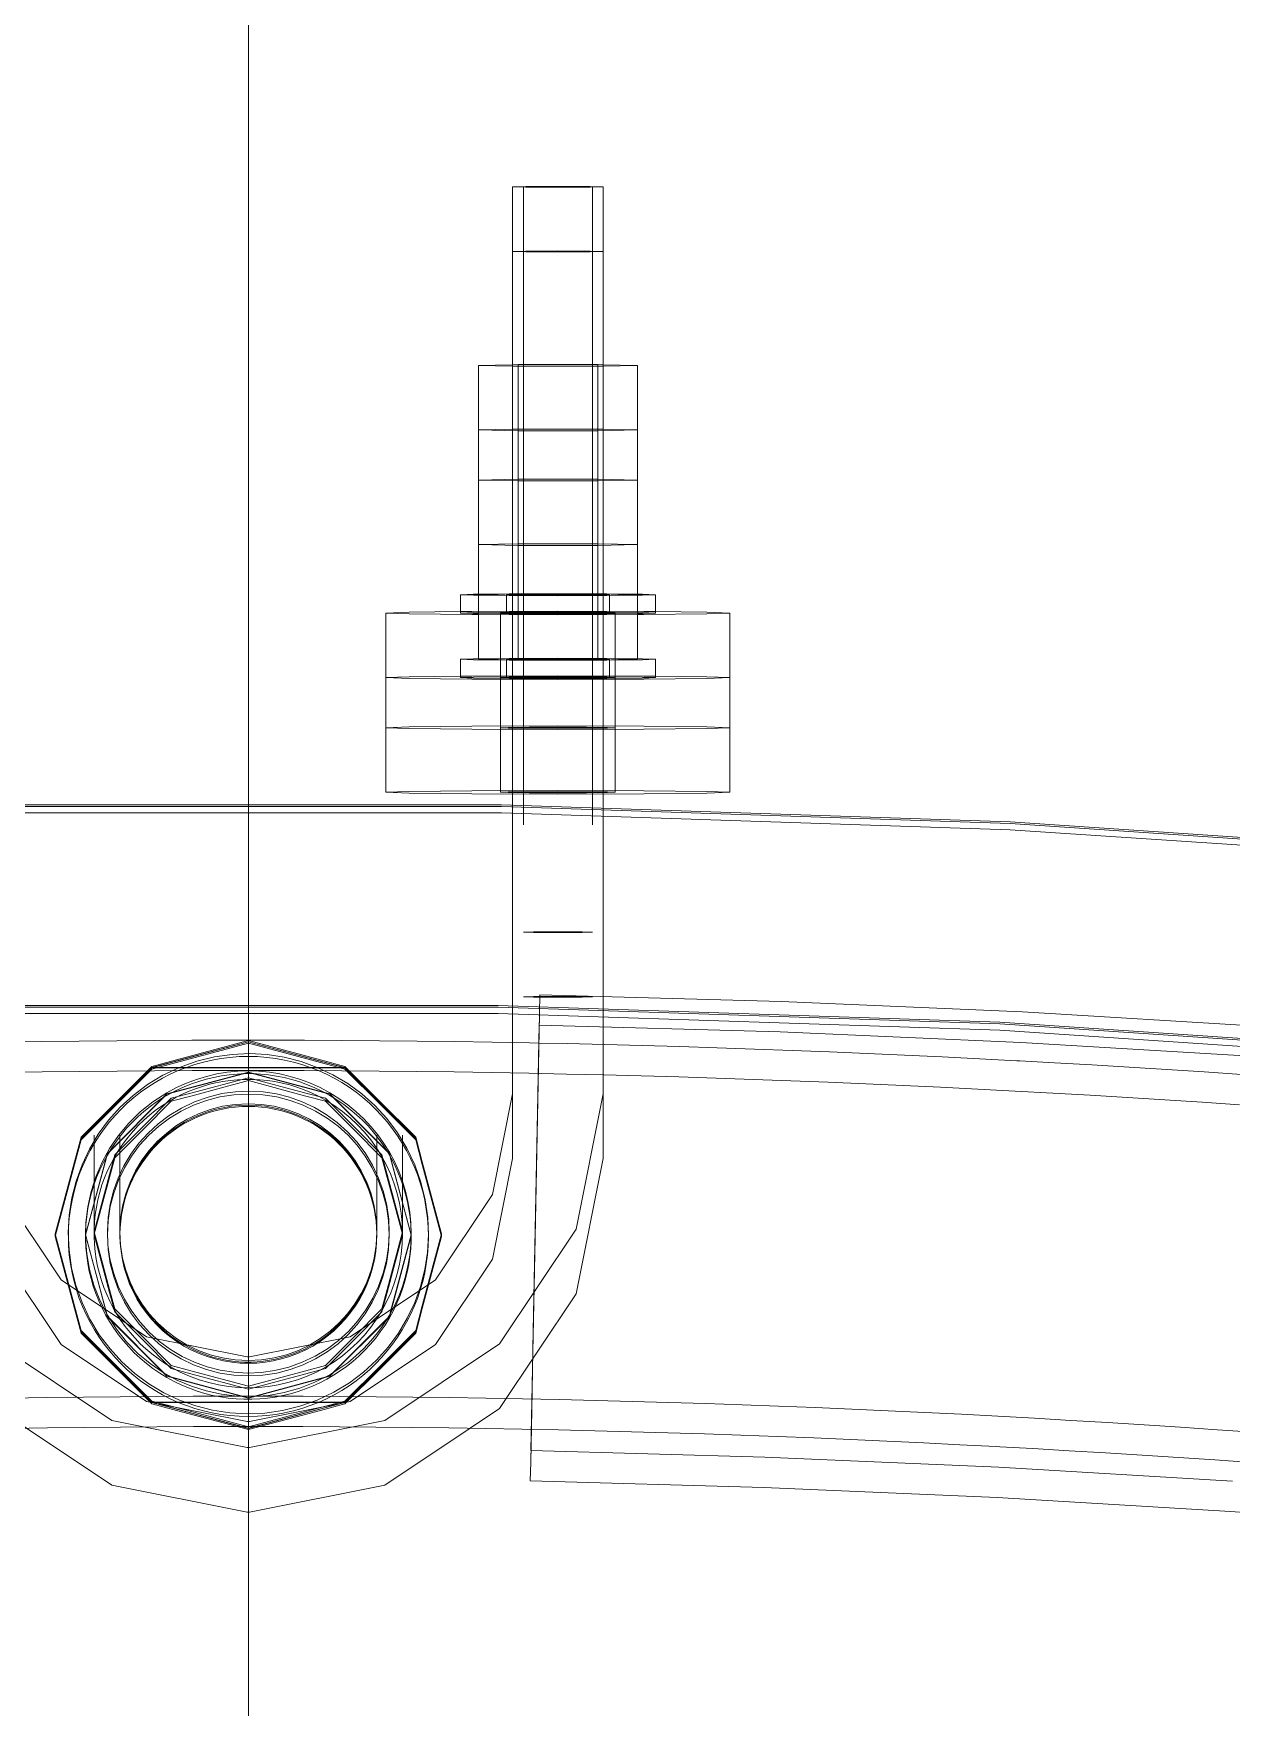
# Model space of a CAD drawing. Header units: millimetres. Extents: x -753 to 90, y 56274 to 56868.
# Drawn here: x -0.75 to 3.43, y 56785.16 to 56791 of the extents above; entities that cross this region are included whole.
import ezdxf

# ---------------------------------------------------------------- set-up
doc = ezdxf.new("R2010")
doc.units = ezdxf.units.MM
doc.linetypes.add('XKITLINE00', pattern=[0])
doc.linetypes.add('XKITLINE02', pattern=[4, 2, -2])
for name, color, linetype, lineweight in [('Cota', 4, 'Continuous', 0), ('Grelha', 4, 'Continuous', 0), ('Peça', 2, 'Continuous', 0)]:
    doc.layers.add(name, color=color, linetype=linetype, lineweight=lineweight)

# ---------------------------------------------------------------- blocks, each defined once
blk = doc.blocks.new('*A3')
at = {"layer": 'Grelha', "color": 7, "linetype": 'XKITLINE00', "lineweight": 0}
blk.add_line((0, 56773.7917), (0, 56815.8431), dxfattribs=at)
blk = doc.blocks.new('*A9')
at = {"layer": 'Peça', "color": 7, "linetype": 'XKITLINE02', "lineweight": 0}
for p, q in [((1.0166, 56787.6485), (1.0153, 56787.5836)), ((1.0154, 56787.5836), (1.0166, 56787.6485)), ((1.0166, 56787.6485), (1.8587, 56787.6253)), ((1.0153, 56787.5836), (1.0118, 56787.3995)), ((1.0154, 56787.5836), (1.0153, 56787.5789)), ((1.8587, 56787.6253), (2.7003, 56787.5886)), ((2.7003, 56787.5886), (3.5413, 56787.5382)), ((1.0134, 56787.4864), (1.0145, 56787.5425)), ((1.0145, 56787.5425), (1.0134, 56787.4857)), ((1.0145, 56787.5425), (1.8549, 56787.5194)), ((1.8549, 56787.5194), (2.6949, 56787.4827)), ((1.0001, 56786.8015), (1.0134, 56787.4864)), ((2.6949, 56787.4827), (3.5341, 56787.4325)), ((1.0118, 56787.3995), (1.0001, 56786.8016)), ((1.0001, 56786.8016), (0.9868, 56786.1156)), ((0.9938, 56786.4771), (0.9849, 56786.0177)), ((0.9857, 56786.0588), (0.9868, 56786.1156)), ((0.9868, 56786.1149), (0.9857, 56786.0588)), ((1.8022, 56786.0363), (0.9857, 56786.0588)), ((0.9849, 56786.0177), (0.9837, 56785.9528)), ((2.6181, 56786.0007), (1.8022, 56786.0363)), ((2.6181, 56786.0007), (3.4334, 56785.9519))]:
    blk.add_line(p, q, dxfattribs=at)
at = {"layer": 'Peça', "color": 4, "linetype": 'XKITLINE00', "lineweight": 0}
for p, q in [((1.0153, 56787.5789), (1.0064, 56787.1242)), ((1.0064, 56787.1242), (0.9938, 56786.4753)), ((0.9885, 56786.2005), (0.9938, 56786.4753)), ((0.9849, 56786.017), (0.9885, 56786.2005)), ((0.9837, 56785.9528), (0.9849, 56786.017)), ((0.9837, 56785.9528), (1.7984, 56785.9304)), ((1.7984, 56785.9304), (2.6127, 56785.8948)), ((2.6127, 56785.8948), (3.4263, 56785.8461)), ((3.4263, 56785.8461), (4.2389, 56785.7843))]:
    blk.add_line(p, q, dxfattribs=at)
blk = doc.blocks.new('*A23')
at = {"layer": 'Peça', "color": 7, "linetype": 'XKITLINE02', "lineweight": 0}
for p, q in [((-0.2004, 56787.3055), (0.0001, 56787.3595)), ((0.0001, 56787.3595), (0.2006, 56787.3055)), ((-0.3672, 56787.1887), (-0.2689, 56787.2876)), ((-0.2689, 56787.2876), (-0.2004, 56787.3055)), ((0.2006, 56787.3055), (0.2691, 56787.2876)), ((0.2691, 56787.2876), (0.3675, 56787.1887)), ((-0.4552, 56787.1012), (-0.3672, 56787.1887)), ((0.3675, 56787.1887), (0.4661, 56787.0907)), ((-0.5379, 56786.8215), (-0.5379, 56787.1586)), ((-0.4479, 56787.1586), (-0.4479, 56786.8207)), ((0.4481, 56787.1586), (0.4481, 56786.8207)), ((0.5381, 56786.8215), (0.5381, 56787.1586)), ((-0.4841, 56787.022), (-0.4658, 56787.0907)), ((-0.4658, 56787.0907), (-0.4552, 56787.1012)), ((0.4661, 56787.0907), (0.4843, 56787.022)), ((-0.5379, 56786.8215), (-0.4841, 56787.022)), ((0.4843, 56787.022), (0.5381, 56786.8215)), ((-0.4842, 56786.6209), (-0.5379, 56786.8215)), ((0.5381, 56786.8215), (0.4844, 56786.6209)), ((-0.4658, 56786.5527), (-0.4842, 56786.6209)), ((0.4844, 56786.6209), (0.4661, 56786.5527)), ((-0.3674, 56786.4539), (-0.4658, 56786.5527)), ((0.4661, 56786.5527), (0.3677, 56786.4539)), ((-0.2689, 56786.3558), (-0.3674, 56786.4539)), ((0.3677, 56786.4539), (0.2691, 56786.3558)), ((-0.2005, 56786.3371), (-0.2689, 56786.3558)), ((0.2691, 56786.3558), (0.2008, 56786.3371)), ((0.0001, 56786.2836), (-0.2005, 56786.3371)), ((0.2008, 56786.3371), (0.0001, 56786.2836))]:
    blk.add_line(p, q, dxfattribs=at)
for centre, radius, start, end in [((0.0001, 56786.8209), 0.4916, 292.50113, 112.50113), ((0.0001, 56786.8209), 0.4916, 112.50113, 292.50113), ((0.0001, 56786.8207), 0.448, 360, 180), ((0.0001, 56786.8207), 0.448, 180, 360)]:
    blk.add_arc(centre, radius, start, end, dxfattribs=at)
blk = doc.blocks.new('*A24')
at = {"layer": 'Peça', "color": 7, "linetype": 'XKITLINE02', "lineweight": 0}
for p, q in [((0.0001, 56787.3492), (-0.2005, 56787.2954)), ((0.2008, 56787.2954), (0.0001, 56787.3492)), ((-0.2005, 56787.2954), (-0.2689, 56787.2771)), ((0.2691, 56787.2771), (0.2008, 56787.2954)), ((-0.2689, 56787.2771), (-0.3674, 56787.1785)), ((0.3677, 56787.1785), (0.2691, 56787.2771)), ((-0.3674, 56787.1785), (-0.4658, 56787.0802)), ((0.4661, 56787.0802), (0.3677, 56787.1785)), ((-0.4842, 56787.0116), (-0.4658, 56787.0802)), ((0.4844, 56787.0116), (0.4661, 56787.0802)), ((-0.5373, 56786.8134), (-0.4842, 56787.0116)), ((0.5375, 56786.8134), (0.4844, 56787.0116)), ((-0.4479, 56786.8111), (-0.4479, 56786.8156)), ((0.4481, 56786.8111), (0.4481, 56786.8156))]:
    blk.add_line(p, q, dxfattribs=at)
at = {"layer": 'Peça', "color": 4, "linetype": 'XKITLINE00', "lineweight": 0}
for p, q in [((-0.5379, 56786.8112), (-0.5379, 56786.8156)), ((-0.5379, 56786.8112), (-0.5373, 56786.8134)), ((-0.5379, 56786.8112), (-0.4841, 56786.6104)), ((0.4843, 56786.6104), (0.5381, 56786.8112)), ((0.5381, 56786.8112), (0.5375, 56786.8134)), ((0.5381, 56786.8112), (0.5381, 56786.8156)), ((-0.4841, 56786.6104), (-0.4658, 56786.5422)), ((0.4661, 56786.5422), (0.4843, 56786.6104)), ((-0.4658, 56786.5422), (-0.3672, 56786.4436)), ((0.3675, 56786.4436), (0.4661, 56786.5422)), ((-0.3672, 56786.4436), (-0.2689, 56786.3453)), ((0.2691, 56786.3453), (0.3675, 56786.4436)), ((-0.2689, 56786.3453), (-0.2004, 56786.3269)), ((-0.2004, 56786.3269), (0.0001, 56786.2732)), ((0.0001, 56786.2732), (0.2006, 56786.3269)), ((0.2006, 56786.3269), (0.2691, 56786.3453))]:
    blk.add_line(p, q, dxfattribs=at)
for centre, radius, start, end in [((0.0001, 56786.8156), 0.538, 60, 240), ((0.0001, 56786.8111), 0.448, 0.28422, 179.71578), ((0.0001, 56786.8156), 0.448, 330, 150), ((0.0001, 56786.8156), 0.538, 240, 60), ((0.0001, 56786.8156), 0.448, 150, 330)]:
    blk.add_arc(centre, radius, start, end, dxfattribs=at)
at = {"layer": 'Peça', "color": 7, "linetype": 'XKITLINE02', "lineweight": 0}
for centre, radius, start, end in [((0.0001, 56786.8109), 0.4916, 0, 180), ((0.0001, 56786.8109), 0.4916, 180, 0), ((0.0001, 56786.8111), 0.448, 179.71578, 0.28422)]:
    blk.add_arc(centre, radius, start, end, dxfattribs=at)
blk = doc.blocks.new('*A26')
at = {"layer": 'Peça', "color": 7, "linetype": 'XKITLINE02', "lineweight": 0}
for p, q in [((-0.8908, 56788.2833), (0.8837, 56788.2836)), ((0.8837, 56788.2836), (2.6572, 56788.2243)), ((2.6572, 56788.2243), (4.4278, 56788.1057))]:
    blk.add_line(p, q, dxfattribs=at)
at = {"layer": 'Peça', "color": 4, "linetype": 'XKITLINE00', "lineweight": 0}
for p, q in [((0.8721, 56787.5837), (-0.879, 56787.5834)), ((2.6221, 56787.5253), (0.8721, 56787.5837)), ((4.3693, 56787.4081), (2.6221, 56787.5253))]:
    blk.add_line(p, q, dxfattribs=at)
blk = doc.blocks.new('*A27')
at = {"layer": 'Peça', "color": 4, "linetype": 'XKITLINE00', "lineweight": 0}
for p, q in [((0.8837, 56788.3113), (-0.8908, 56788.3111)), ((2.6572, 56788.2521), (0.8837, 56788.3113)), ((4.4278, 56788.1334), (2.6572, 56788.2521)), ((-0.879, 56787.6112), (0.8721, 56787.6114)), ((0.8721, 56787.6114), (2.6221, 56787.553)), ((2.6221, 56787.553), (4.3693, 56787.4358))]:
    blk.add_line(p, q, dxfattribs=at)
at = {"layer": 'Peça', "color": 7, "linetype": 'XKITLINE02', "lineweight": 0}
for p, q in [((0.8837, 56788.3052), (-0.8908, 56788.3049)), ((2.6572, 56788.2459), (0.8837, 56788.3052)), ((4.4278, 56788.1272), (2.6572, 56788.2459)), ((0.8721, 56787.6053), (-0.879, 56787.605)), ((2.6221, 56787.5468), (0.8721, 56787.6053)), ((4.3693, 56787.4297), (2.6221, 56787.5468))]:
    blk.add_line(p, q, dxfattribs=at)
blk = doc.blocks.new('*A36')
at = {"layer": 'Peça', "color": 4, "linetype": 'XKITLINE00', "lineweight": 0}
for p, q in [((0.9221, 56789.8464), (0.803, 56789.8442)), ((0.803, 56789.8442), (0.803, 56789.6189)), ((0.803, 56789.8442), (0.9221, 56789.842)), ((1.2381, 56789.8464), (1.3573, 56789.8442)), ((1.2381, 56789.842), (1.3573, 56789.8442)), ((1.3573, 56789.8442), (1.3573, 56789.6189))]:
    blk.add_line(p, q, dxfattribs=at)
at = {"layer": 'Peça', "color": 7, "linetype": 'XKITLINE02', "lineweight": 0}
for p, q in [((0.9416, 56789.8467), (0.9221, 56789.8464)), ((0.9221, 56789.842), (0.9416, 56789.8417)), ((0.9416, 56789.8467), (0.9416, 56789.4417)), ((0.9416, 56789.8467), (1.2187, 56789.8467)), ((1.2187, 56789.8417), (0.9416, 56789.8417)), ((1.2187, 56789.8467), (1.2187, 56789.4417)), ((1.2187, 56789.8467), (1.2381, 56789.8464)), ((1.2187, 56789.8417), (1.2381, 56789.842)), ((0.803, 56789.6189), (0.803, 56789.4442)), ((1.3573, 56789.6189), (1.3573, 56789.4442)), ((0.803, 56789.4442), (0.9416, 56789.4467)), ((0.9416, 56789.4467), (1.2187, 56789.4467)), ((1.2187, 56789.4467), (1.3573, 56789.4442)), ((0.9416, 56789.4417), (0.803, 56789.4442)), ((1.2187, 56789.4417), (0.9416, 56789.4417)), ((1.3573, 56789.4442), (1.2187, 56789.4417))]:
    blk.add_line(p, q, dxfattribs=at)
blk = doc.blocks.new('*A37')
at = {"layer": 'Peça', "color": 7, "linetype": 'XKITLINE02', "lineweight": 0}
for p, q in [((0.803, 56789.4442), (0.9416, 56789.4467)), ((0.9416, 56789.4467), (0.9416, 56789.0417)), ((0.9416, 56789.4467), (1.2187, 56789.4467)), ((1.2187, 56789.4467), (1.2187, 56789.0417)), ((1.3573, 56789.4442), (1.2187, 56789.4467)), ((0.803, 56789.0442), (0.803, 56789.4442)), ((0.803, 56789.4442), (0.9416, 56789.4417)), ((1.2187, 56789.4417), (0.9416, 56789.4417)), ((1.2187, 56789.4417), (1.3573, 56789.4442)), ((1.3573, 56789.0442), (1.3573, 56789.4442)), ((0.803, 56789.0442), (0.9416, 56789.0468)), ((0.9416, 56789.0417), (0.803, 56789.0442)), ((0.9416, 56789.0468), (1.2187, 56789.0468)), ((1.2187, 56789.0417), (0.9416, 56789.0417)), ((1.2187, 56789.0468), (1.3573, 56789.0442)), ((1.3573, 56789.0442), (1.2187, 56789.0417))]:
    blk.add_line(p, q, dxfattribs=at)
blk = doc.blocks.new('*A38')
at = {"layer": 'Peça', "color": 4, "linetype": 'XKITLINE00', "lineweight": 0}
for p, q in [((0.7857, 56789.046), (0.7401, 56789.0442)), ((0.7401, 56788.9802), (0.7401, 56789.0442)), ((0.7401, 56789.0442), (0.7857, 56789.0424)), ((0.7857, 56789.046), (0.803, 56789.0462)), ((0.7857, 56789.0424), (0.803, 56789.0423)), ((1.3573, 56789.0462), (1.3746, 56789.046)), ((1.3746, 56789.0424), (1.3573, 56789.0423)), ((1.4201, 56789.0442), (1.3746, 56789.046)), ((1.3746, 56789.0424), (1.4201, 56789.0442)), ((1.4201, 56788.9802), (1.4201, 56789.0442)), ((0.7857, 56788.9784), (0.7401, 56788.9802)), ((0.7857, 56788.9784), (0.803, 56788.9783)), ((1.3746, 56788.9784), (1.3573, 56788.9783)), ((1.4201, 56788.9802), (1.3746, 56788.9784))]:
    blk.add_line(p, q, dxfattribs=at)
at = {"layer": 'Peça', "color": 7, "linetype": 'XKITLINE02', "lineweight": 0}
for p, q in [((0.803, 56789.0462), (0.9101, 56789.0473)), ((0.803, 56789.0423), (0.9101, 56789.0411)), ((0.9001, 56789.0442), (0.9243, 56789.0452)), ((0.9001, 56788.9802), (0.9001, 56789.0442)), ((0.9243, 56789.0433), (0.9001, 56789.0442)), ((1.0801, 56789.0478), (0.9101, 56789.0473)), ((0.9101, 56789.0411), (1.0801, 56789.0406)), ((0.9243, 56789.0452), (0.9901, 56789.0459)), ((0.9901, 56789.0426), (0.9243, 56789.0433)), ((0.9901, 56789.0459), (1.0801, 56789.0461)), ((1.0801, 56789.0423), (0.9901, 56789.0426)), ((1.2501, 56789.0473), (1.0801, 56789.0478)), ((1.0801, 56789.0461), (1.1701, 56789.0459)), ((1.1701, 56789.0426), (1.0801, 56789.0423)), ((1.0801, 56789.0406), (1.2501, 56789.0411)), ((1.1701, 56789.0459), (1.236, 56789.0452)), ((1.236, 56789.0433), (1.1701, 56789.0426)), ((1.236, 56789.0452), (1.2515, 56789.0446)), ((1.2601, 56789.0442), (1.236, 56789.0433)), ((1.2501, 56789.0473), (1.3573, 56789.0462)), ((1.3573, 56789.0423), (1.2501, 56789.0411)), ((1.2515, 56789.0446), (1.2601, 56789.0442)), ((1.2601, 56788.9802), (1.2601, 56789.0442)), ((0.7401, 56788.9802), (0.7857, 56788.982)), ((0.7857, 56788.982), (0.9101, 56788.9833)), ((0.803, 56788.9783), (0.9101, 56788.9771)), ((0.9243, 56788.9812), (0.9001, 56788.9802)), ((0.9001, 56788.9802), (0.9243, 56788.9793)), ((0.9101, 56788.9833), (1.0801, 56788.9838)), ((0.9901, 56788.9819), (0.9243, 56788.9812)), ((0.9243, 56788.9793), (0.9901, 56788.9786)), ((1.0801, 56788.9821), (0.9901, 56788.9819)), ((0.9901, 56788.9786), (1.0801, 56788.9783)), ((1.0801, 56788.9838), (1.2501, 56788.9833)), ((1.1701, 56788.9819), (1.0801, 56788.9821)), ((1.0801, 56788.9783), (1.1701, 56788.9786)), ((1.236, 56788.9812), (1.1701, 56788.9819)), ((1.1701, 56788.9786), (1.236, 56788.9793)), ((1.236, 56788.9812), (1.2515, 56788.9806)), ((1.236, 56788.9793), (1.2601, 56788.9802)), ((1.2501, 56788.9833), (1.3746, 56788.982)), ((1.3573, 56788.9783), (1.2501, 56788.9771)), ((1.2515, 56788.9806), (1.2601, 56788.9802)), ((1.3746, 56788.982), (1.4201, 56788.9802)), ((1.0801, 56788.9766), (0.9101, 56788.9771)), ((1.2501, 56788.9771), (1.0801, 56788.9766))]:
    blk.add_line(p, q, dxfattribs=at)
blk = doc.blocks.new('*A39')
at = {"layer": 'Peça', "color": 4, "linetype": 'XKITLINE00', "lineweight": 0}
for p, q in [((0.5605, 56788.9834), (0.4801, 56788.9802)), ((0.4801, 56788.9802), (0.4801, 56788.755)), ((0.4801, 56788.9802), (0.5605, 56788.9771)), ((0.7401, 56788.9853), (0.5605, 56788.9834)), ((1.4201, 56788.9853), (1.5998, 56788.9834)), ((1.6801, 56788.9802), (1.5998, 56788.9834)), ((1.5998, 56788.9771), (1.6801, 56788.9802)), ((1.6801, 56788.9802), (1.6801, 56788.755)), ((0.5605, 56788.9771), (0.7801, 56788.9747)), ((0.7801, 56788.9747), (0.803, 56788.9747)), ((1.3801, 56788.9747), (1.3573, 56788.9747)), ((1.3801, 56788.9747), (1.5998, 56788.9771))]:
    blk.add_line(p, q, dxfattribs=at)
at = {"layer": 'Peça', "color": 7, "linetype": 'XKITLINE02', "lineweight": 0}
for p, q in [((0.7801, 56788.9857), (0.7401, 56788.9853)), ((1.0801, 56788.9866), (0.7801, 56788.9857)), ((0.8801, 56788.9802), (0.9069, 56788.9813)), ((0.8801, 56788.9802), (0.8801, 56788.5803)), ((0.9069, 56788.9792), (0.8801, 56788.9802)), ((0.9069, 56788.9813), (0.9801, 56788.9821)), ((0.9801, 56788.9784), (0.9069, 56788.9792)), ((0.9801, 56788.9821), (1.0801, 56788.9823)), ((1.0801, 56788.9781), (0.9801, 56788.9784)), ((1.3801, 56788.9857), (1.0801, 56788.9866)), ((1.0801, 56788.9823), (1.1801, 56788.9821)), ((1.1801, 56788.9784), (1.0801, 56788.9781)), ((1.1801, 56788.9821), (1.2533, 56788.9813)), ((1.2533, 56788.9792), (1.1801, 56788.9784)), ((1.2533, 56788.9813), (1.2801, 56788.9802)), ((1.2801, 56788.9802), (1.2533, 56788.9792)), ((1.2801, 56788.9802), (1.2801, 56788.5803)), ((1.3801, 56788.9857), (1.4201, 56788.9853)), ((0.803, 56788.9747), (1.0801, 56788.9739)), ((1.3573, 56788.9747), (1.0801, 56788.9739)), ((0.4801, 56788.755), (0.4801, 56788.5803)), ((1.6801, 56788.755), (1.6801, 56788.5803)), ((0.4801, 56788.5803), (0.5605, 56788.5834)), ((0.5605, 56788.5771), (0.4801, 56788.5803)), ((0.5605, 56788.5834), (0.7801, 56788.5857)), ((0.7801, 56788.5748), (0.5605, 56788.5771)), ((0.7801, 56788.5857), (1.0801, 56788.5866)), ((1.0801, 56788.5739), (0.7801, 56788.5748)), ((0.9069, 56788.5813), (0.8801, 56788.5803)), ((0.8801, 56788.5803), (0.9069, 56788.5792)), ((0.9801, 56788.5821), (0.9069, 56788.5813)), ((0.9069, 56788.5792), (0.9801, 56788.5784)), ((1.0801, 56788.5824), (0.9801, 56788.5821)), ((0.9801, 56788.5784), (1.0801, 56788.5781)), ((1.0801, 56788.5866), (1.3801, 56788.5857)), ((1.1801, 56788.5821), (1.0801, 56788.5824)), ((1.0801, 56788.5781), (1.1801, 56788.5784)), ((1.3801, 56788.5748), (1.0801, 56788.5739)), ((1.2533, 56788.5813), (1.1801, 56788.5821)), ((1.1801, 56788.5784), (1.2533, 56788.5792)), ((1.2801, 56788.5803), (1.2533, 56788.5813)), ((1.2533, 56788.5792), (1.2801, 56788.5803)), ((1.3801, 56788.5857), (1.5998, 56788.5834)), ((1.5998, 56788.5771), (1.3801, 56788.5748)), ((1.5998, 56788.5834), (1.6801, 56788.5803)), ((1.6801, 56788.5803), (1.5998, 56788.5771))]:
    blk.add_line(p, q, dxfattribs=at)
blk = doc.blocks.new('*A42')
at = {"layer": 'Peça', "color": 4, "linetype": 'XKITLINE00', "lineweight": 0}
for p, q in [((0.9684, 56790.4681), (0.9221, 56790.4669)), ((0.9221, 56790.4669), (0.9221, 56790.2417)), ((0.9221, 56790.4669), (0.9684, 56790.4658)), ((0.9601, 56790.4669), (0.9953, 56790.4678)), ((0.9953, 56790.4661), (0.9601, 56790.4669)), ((1.0801, 56790.4686), (0.9684, 56790.4681)), ((0.9684, 56790.4658), (1.0801, 56790.4653)), ((0.9953, 56790.4678), (1.0801, 56790.4682)), ((1.0801, 56790.4657), (0.9953, 56790.4661)), ((1.1919, 56790.4681), (1.0801, 56790.4686)), ((1.0801, 56790.4682), (1.165, 56790.4678)), ((1.165, 56790.4661), (1.0801, 56790.4657)), ((1.0801, 56790.4653), (1.1919, 56790.4658)), ((1.165, 56790.4678), (1.2001, 56790.4669)), ((1.2001, 56790.4669), (1.165, 56790.4661)), ((1.2381, 56790.4669), (1.1919, 56790.4681)), ((1.1919, 56790.4658), (1.2381, 56790.4669)), ((1.2381, 56790.4669), (1.2381, 56790.2417))]:
    blk.add_line(p, q, dxfattribs=at)
at = {"layer": 'Peça', "color": 7, "linetype": 'XKITLINE02', "lineweight": 0}
for p, q in [((0.9601, 56790.4669), (0.9601, 56787.8671)), ((1.2001, 56790.4669), (1.2001, 56787.8671)), ((0.9221, 56790.2417), (0.9221, 56787.3031)), ((1.2381, 56790.2417), (1.2381, 56787.3031)), ((0.9953, 56787.868), (0.9601, 56787.8671)), ((1.0801, 56787.8684), (0.9953, 56787.868)), ((1.165, 56787.868), (1.0801, 56787.8684)), ((1.2001, 56787.8671), (1.165, 56787.868)), ((0.9601, 56787.8671), (0.9953, 56787.8662)), ((0.9953, 56787.8662), (1.0801, 56787.8658)), ((1.0801, 56787.8658), (1.165, 56787.8662)), ((1.165, 56787.8662), (1.2001, 56787.8671)), ((-1.1916, 56787.3123), (-1.2379, 56787.3111)), ((-1.2379, 56787.3031), (-1.2379, 56787.3111)), ((-1.2379, 56787.3111), (-1.1916, 56787.3099)), ((-1.2379, 56787.3031), (-1.1439, 56786.8309)), ((-1.0799, 56787.3128), (-1.1916, 56787.3123)), ((-1.1916, 56787.3099), (-1.0799, 56787.3095)), ((-0.9681, 56787.3123), (-1.0799, 56787.3128)), ((-1.0799, 56787.3095), (-0.9681, 56787.3099)), ((-0.9219, 56787.3111), (-0.9681, 56787.3123)), ((-0.9681, 56787.3099), (-0.9219, 56787.3111)), ((-0.9219, 56787.3031), (-0.9219, 56787.3111)), ((-0.9219, 56787.3031), (-0.852, 56786.9518)), ((0.9221, 56787.3031), (0.8523, 56786.9518)), ((1.2381, 56787.3031), (1.1442, 56786.8309)), ((-0.653, 56786.654), (-0.852, 56786.9518)), ((0.8523, 56786.9518), (0.6533, 56786.654)), ((-1.1439, 56786.8309), (-0.8764, 56786.4306)), ((1.1442, 56786.8309), (0.8767, 56786.4306)), ((-0.3552, 56786.4551), (-0.653, 56786.654)), ((0.6533, 56786.654), (0.3554, 56786.4551)), ((-0.8764, 56786.4306), (-0.4761, 56786.1631)), ((-0.0039, 56786.3852), (-0.3552, 56786.4551)), ((0.3554, 56786.4551), (0.0041, 56786.3852)), ((0.8767, 56786.4306), (0.4764, 56786.1631)), ((0.0041, 56786.3852), (-0.0039, 56786.3852)), ((-0.4761, 56786.1631), (-0.0039, 56786.0692)), ((0.4764, 56786.1631), (0.0041, 56786.0692)), ((-0.0039, 56786.0692), (0.0041, 56786.0692))]:
    blk.add_line(p, q, dxfattribs=at)
blk = doc.blocks.new('*A44')
at = {"layer": 'Peça', "color": 4, "linetype": 'XKITLINE00', "lineweight": 0}
for p, q in [((0.7857, 56788.8208), (0.7401, 56788.819)), ((0.7401, 56788.755), (0.7401, 56788.819)), ((0.7401, 56788.819), (0.7857, 56788.8172)), ((0.7857, 56788.8208), (0.803, 56788.821)), ((0.7857, 56788.8172), (0.9101, 56788.8159)), ((0.9101, 56788.8159), (1.0801, 56788.8154)), ((1.0801, 56788.8154), (1.2501, 56788.8159)), ((1.2501, 56788.8159), (1.3746, 56788.8172)), ((1.3573, 56788.821), (1.3746, 56788.8208)), ((1.4201, 56788.819), (1.3746, 56788.8208)), ((1.3746, 56788.8172), (1.4201, 56788.819)), ((1.4201, 56788.755), (1.4201, 56788.819)), ((0.7857, 56788.7532), (0.7401, 56788.755)), ((0.9101, 56788.7519), (0.7857, 56788.7532)), ((1.0801, 56788.7514), (0.9101, 56788.7519)), ((1.2501, 56788.7519), (1.0801, 56788.7514)), ((1.3746, 56788.7532), (1.2501, 56788.7519)), ((1.4201, 56788.755), (1.3746, 56788.7532))]:
    blk.add_line(p, q, dxfattribs=at)
at = {"layer": 'Peça', "color": 7, "linetype": 'XKITLINE02', "lineweight": 0}
for p, q in [((0.803, 56788.821), (0.9101, 56788.8221)), ((0.9001, 56788.819), (0.9243, 56788.8199)), ((0.9001, 56788.755), (0.9001, 56788.819)), ((0.9243, 56788.818), (0.9001, 56788.819)), ((1.0801, 56788.8226), (0.9101, 56788.8221)), ((0.9243, 56788.8199), (0.9901, 56788.8206)), ((0.9901, 56788.8173), (0.9243, 56788.818)), ((0.9901, 56788.8206), (1.029, 56788.8207)), ((1.0801, 56788.8171), (0.9901, 56788.8173)), ((1.029, 56788.8207), (1.0801, 56788.8209)), ((1.2501, 56788.8221), (1.0801, 56788.8226)), ((1.0801, 56788.8209), (1.1701, 56788.8206)), ((1.1701, 56788.8173), (1.0801, 56788.8171)), ((1.1701, 56788.8206), (1.236, 56788.8199)), ((1.236, 56788.818), (1.1701, 56788.8173)), ((1.236, 56788.8199), (1.2515, 56788.8193)), ((1.2601, 56788.819), (1.236, 56788.818)), ((1.2501, 56788.8221), (1.3573, 56788.821)), ((1.2515, 56788.8193), (1.2601, 56788.819)), ((1.2601, 56788.755), (1.2601, 56788.819)), ((0.7401, 56788.755), (0.7857, 56788.7568)), ((0.7857, 56788.7568), (0.9101, 56788.7581)), ((0.9243, 56788.7559), (0.9001, 56788.755)), ((0.9001, 56788.755), (0.9243, 56788.754)), ((0.9101, 56788.7581), (1.0801, 56788.7586)), ((0.9901, 56788.7566), (0.9243, 56788.7559)), ((0.9243, 56788.754), (0.9901, 56788.7533)), ((0.9901, 56788.7566), (1.029, 56788.7567)), ((0.9901, 56788.7533), (1.0801, 56788.7531)), ((1.029, 56788.7567), (1.0801, 56788.7569)), ((1.0801, 56788.7586), (1.2501, 56788.7581)), ((1.1701, 56788.7566), (1.0801, 56788.7569)), ((1.0801, 56788.7531), (1.1701, 56788.7533)), ((1.236, 56788.7559), (1.1701, 56788.7566)), ((1.1701, 56788.7533), (1.236, 56788.754)), ((1.236, 56788.7559), (1.2501, 56788.7554)), ((1.236, 56788.754), (1.2601, 56788.755)), ((1.2501, 56788.7581), (1.3746, 56788.7568)), ((1.2501, 56788.7554), (1.2601, 56788.755)), ((1.3746, 56788.7568), (1.4201, 56788.755))]:
    blk.add_line(p, q, dxfattribs=at)
blk = doc.blocks.new('*A46')
at = {"layer": 'Peça', "color": 4, "linetype": 'XKITLINE00', "lineweight": 0}
for p, q in [((0.9221, 56789.6211), (0.803, 56789.6189)), ((1.2381, 56789.6211), (1.3573, 56789.6189)), ((0.803, 56789.219), (0.803, 56789.6189)), ((0.803, 56789.6189), (0.9416, 56789.6164)), ((0.9416, 56789.6164), (1.2187, 56789.6164)), ((0.9416, 56789.6164), (0.9416, 56789.2164)), ((1.2187, 56789.6164), (1.3573, 56789.6189)), ((1.2187, 56789.2164), (1.2187, 56789.6164)), ((1.3573, 56789.219), (1.3573, 56789.6189)), ((0.9416, 56789.2164), (0.803, 56789.219)), ((1.2187, 56789.2164), (0.9416, 56789.2164)), ((1.3573, 56789.219), (1.2187, 56789.2164))]:
    blk.add_line(p, q, dxfattribs=at)
at = {"layer": 'Peça', "color": 7, "linetype": 'XKITLINE02', "lineweight": 0}
for p, q in [((0.9416, 56789.6215), (0.9221, 56789.6211)), ((0.9416, 56789.6215), (0.9416, 56789.6164)), ((0.9416, 56789.6215), (1.2187, 56789.6215)), ((1.2187, 56789.6215), (1.2187, 56789.6164)), ((1.2187, 56789.6215), (1.2381, 56789.6211)), ((0.803, 56789.219), (0.9416, 56789.2215)), ((0.9416, 56789.2215), (1.2187, 56789.2215)), ((1.2187, 56789.2215), (1.3573, 56789.219))]:
    blk.add_line(p, q, dxfattribs=at)
blk = doc.blocks.new('*A47')
at = {"layer": 'Peça', "color": 7, "linetype": 'XKITLINE02', "lineweight": 0}
for p, q in [((0.803, 56789.219), (0.9416, 56789.2215)), ((0.9416, 56789.2215), (0.9416, 56789.2164)), ((0.9416, 56789.2215), (1.2187, 56789.2215)), ((1.2187, 56789.2215), (1.2187, 56789.2164)), ((1.3573, 56789.219), (1.2187, 56789.2215)), ((0.803, 56788.819), (0.9416, 56788.8215)), ((0.9416, 56788.8215), (1.2187, 56788.8215)), ((1.2187, 56788.8215), (1.3573, 56788.819))]:
    blk.add_line(p, q, dxfattribs=at)
at = {"layer": 'Peça', "color": 4, "linetype": 'XKITLINE00', "lineweight": 0}
for p, q in [((0.803, 56788.819), (0.803, 56789.219)), ((0.803, 56789.219), (0.9416, 56789.2164)), ((0.9416, 56789.2164), (1.2187, 56789.2164)), ((0.9416, 56789.2164), (0.9416, 56788.8164)), ((1.2187, 56789.2164), (1.3573, 56789.219)), ((1.2187, 56788.8164), (1.2187, 56789.2164)), ((1.3573, 56788.819), (1.3573, 56789.219)), ((0.9416, 56788.8164), (0.803, 56788.819)), ((1.2187, 56788.8164), (0.9416, 56788.8164)), ((1.3573, 56788.819), (1.2187, 56788.8164))]:
    blk.add_line(p, q, dxfattribs=at)
blk = doc.blocks.new('*A48')
at = {"layer": 'Peça', "color": 4, "linetype": 'XKITLINE00', "lineweight": 0}
for p, q in [((0.5605, 56788.7581), (0.4801, 56788.755)), ((0.4801, 56788.355), (0.4801, 56788.755)), ((0.4801, 56788.755), (0.5605, 56788.7518)), ((0.7401, 56788.76), (0.5605, 56788.7581)), ((0.5605, 56788.7518), (0.7801, 56788.7495)), ((0.7801, 56788.7495), (1.0801, 56788.7486)), ((1.0801, 56788.7486), (1.3801, 56788.7495)), ((1.3801, 56788.7495), (1.5998, 56788.7518)), ((1.4201, 56788.76), (1.5998, 56788.7581)), ((1.6801, 56788.755), (1.5998, 56788.7581)), ((1.5998, 56788.7518), (1.6801, 56788.755)), ((1.6801, 56788.355), (1.6801, 56788.755)), ((0.5605, 56788.3518), (0.4801, 56788.355)), ((0.7801, 56788.3495), (0.5605, 56788.3518)), ((1.0801, 56788.3487), (0.7801, 56788.3495)), ((1.3801, 56788.3495), (1.0801, 56788.3487)), ((1.5998, 56788.3518), (1.3801, 56788.3495)), ((1.6801, 56788.355), (1.5998, 56788.3518))]:
    blk.add_line(p, q, dxfattribs=at)
at = {"layer": 'Peça', "color": 7, "linetype": 'XKITLINE02', "lineweight": 0}
for p, q in [((0.7801, 56788.7605), (0.7401, 56788.76)), ((1.0801, 56788.7613), (0.7801, 56788.7605)), ((0.8801, 56788.755), (0.9069, 56788.756)), ((0.8801, 56788.755), (0.8801, 56788.355)), ((0.9069, 56788.7539), (0.8801, 56788.755)), ((0.9069, 56788.756), (0.9801, 56788.7568)), ((0.9801, 56788.7532), (0.9069, 56788.7539)), ((0.9801, 56788.7568), (1.0801, 56788.7571)), ((1.0801, 56788.7529), (0.9801, 56788.7532)), ((1.3801, 56788.7605), (1.0801, 56788.7613)), ((1.0801, 56788.7571), (1.1801, 56788.7568)), ((1.1801, 56788.7532), (1.0801, 56788.7529)), ((1.1801, 56788.7568), (1.2533, 56788.756)), ((1.2533, 56788.7539), (1.1801, 56788.7532)), ((1.2533, 56788.756), (1.2801, 56788.755)), ((1.2801, 56788.755), (1.2533, 56788.7539)), ((1.2801, 56788.755), (1.2801, 56788.355)), ((1.3801, 56788.7605), (1.4201, 56788.76)), ((0.4801, 56788.355), (0.5605, 56788.3582)), ((0.5605, 56788.3582), (0.7801, 56788.3605)), ((0.7801, 56788.3605), (1.0801, 56788.3613)), ((0.9069, 56788.3561), (0.8801, 56788.355)), ((0.8801, 56788.355), (0.9069, 56788.3539)), ((0.9801, 56788.3568), (0.9069, 56788.3561)), ((0.9069, 56788.3539), (0.9801, 56788.3532)), ((1.0801, 56788.3571), (0.9801, 56788.3568)), ((0.9801, 56788.3532), (1.0801, 56788.3529)), ((1.0801, 56788.3613), (1.3801, 56788.3605)), ((1.1801, 56788.3568), (1.0801, 56788.3571)), ((1.0801, 56788.3529), (1.1801, 56788.3532)), ((1.2533, 56788.3561), (1.1801, 56788.3568)), ((1.1801, 56788.3532), (1.2533, 56788.3539)), ((1.2801, 56788.355), (1.2533, 56788.3561)), ((1.2533, 56788.3539), (1.2801, 56788.355)), ((1.3801, 56788.3605), (1.5998, 56788.3582)), ((1.5998, 56788.3582), (1.6801, 56788.355))]:
    blk.add_line(p, q, dxfattribs=at)
blk = doc.blocks.new('*A55')
at = {"layer": 'Peça', "color": 4, "linetype": 'XKITLINE00', "lineweight": 0}
for p, q in [((0.9684, 56790.2429), (0.9221, 56790.2417)), ((0.9221, 56790.2417), (0.9221, 56789.6189)), ((0.9221, 56790.2417), (0.9684, 56790.2405)), ((0.9601, 56790.2417), (0.9953, 56790.2426)), ((0.9953, 56790.2408), (0.9601, 56790.2417)), ((1.0801, 56790.2434), (0.9684, 56790.2429)), ((0.9684, 56790.2405), (1.0801, 56790.24)), ((0.9953, 56790.2426), (1.0801, 56790.243)), ((1.0801, 56790.2404), (0.9953, 56790.2408)), ((1.1919, 56790.2429), (1.0801, 56790.2434)), ((1.0801, 56790.243), (1.165, 56790.2426)), ((1.165, 56790.2408), (1.0801, 56790.2404)), ((1.0801, 56790.24), (1.1919, 56790.2405)), ((1.165, 56790.2426), (1.2001, 56790.2417)), ((1.2001, 56790.2417), (1.165, 56790.2408)), ((1.2381, 56790.2417), (1.1919, 56790.2429)), ((1.1919, 56790.2405), (1.2381, 56790.2417)), ((1.2381, 56790.2417), (1.2381, 56789.6189)), ((0.9221, 56788.3491), (0.9221, 56788.3272)), ((1.2381, 56788.3491), (1.2381, 56788.3167)), ((0.9221, 56787.582), (0.9221, 56787.482)), ((-0.7734, 56786.1365), (-0.4761, 56785.9379)), ((0.7735, 56786.1364), (0.4764, 56785.9379)), ((-0.4761, 56785.9379), (-0.0039, 56785.8439)), ((0.0041, 56785.8439), (0.4764, 56785.9379)), ((-0.0039, 56785.8439), (0.0041, 56785.8439))]:
    blk.add_line(p, q, dxfattribs=at)
at = {"layer": 'Peça', "color": 7, "linetype": 'XKITLINE02', "lineweight": 0}
for p, q in [((0.9601, 56790.2417), (0.9601, 56787.6418)), ((1.2001, 56790.2417), (1.2001, 56787.6418)), ((0.9221, 56789.6189), (0.9221, 56788.3491)), ((1.2381, 56789.6189), (1.2381, 56788.3491)), ((0.9221, 56788.3272), (0.9221, 56787.582)), ((1.2381, 56788.3167), (1.2381, 56787.0779)), ((0.9953, 56787.6427), (0.9601, 56787.6418)), ((0.9601, 56787.6418), (0.9953, 56787.6409)), ((1.0801, 56787.6431), (0.9953, 56787.6427)), ((0.9953, 56787.6409), (1.0801, 56787.6406)), ((1.165, 56787.6427), (1.0801, 56787.6431)), ((1.0801, 56787.6406), (1.165, 56787.6409)), ((1.2001, 56787.6418), (1.165, 56787.6427)), ((1.165, 56787.6409), (1.2001, 56787.6418)), ((0.9221, 56787.482), (0.9221, 56787.0779)), ((-1.1916, 56787.0871), (-1.2379, 56787.0859)), ((-1.2379, 56787.0779), (-1.2379, 56787.0859)), ((-1.2379, 56787.0859), (-1.1916, 56787.0847)), ((-1.2379, 56787.0779), (-1.1439, 56786.6057)), ((-1.0799, 56787.0875), (-1.1916, 56787.0871)), ((-1.1916, 56787.0847), (-1.0799, 56787.0842)), ((-0.9681, 56787.0871), (-1.0799, 56787.0875)), ((-1.0799, 56787.0842), (-0.9681, 56787.0847)), ((-0.9219, 56787.0859), (-0.9681, 56787.0871)), ((-0.9681, 56787.0847), (-0.9219, 56787.0859)), ((-0.9219, 56787.0779), (-0.9219, 56787.0859)), ((-0.9219, 56787.0779), (-0.852, 56786.7266)), ((0.9221, 56787.0779), (0.8523, 56786.7266)), ((1.2381, 56787.0779), (1.1442, 56786.6057)), ((-0.653, 56786.4288), (-0.852, 56786.7266)), ((0.8523, 56786.7266), (0.6533, 56786.4288)), ((-0.8892, 56786.2245), (-1.1439, 56786.6057)), ((1.1442, 56786.6057), (0.8767, 56786.2054)), ((-0.3552, 56786.2298), (-0.653, 56786.4288)), ((0.6533, 56786.4288), (0.3554, 56786.2298)), ((-0.8764, 56786.2054), (-0.8892, 56786.2245)), ((-0.8764, 56786.2054), (-0.7734, 56786.1365)), ((-0.0039, 56786.1599), (-0.3552, 56786.2298)), ((0.3554, 56786.2298), (0.0041, 56786.1599)), ((0.8767, 56786.2054), (0.7735, 56786.1364)), ((0.0041, 56786.1599), (-0.0039, 56786.1599))]:
    blk.add_line(p, q, dxfattribs=at)
blk = doc.blocks.new('*A90')
at = {"layer": 'Peça', "color": 4, "linetype": 'XKITLINE00', "lineweight": 0}
for p, q in [((-0.8514, 56787.4834), (-0.7205, 56787.4855)), ((-0.7205, 56787.4855), (-0.5896, 56787.4872)), ((-0.5896, 56787.4872), (-0.4587, 56787.4885)), ((-0.4587, 56787.4885), (-0.3278, 56787.4896)), ((-0.3278, 56787.4896), (-0.197, 56787.4902)), ((-0.197, 56787.4902), (-0.0661, 56787.4906)), ((-0.0661, 56787.4906), (0.0648, 56787.4906)), ((0.0648, 56787.4906), (0.1957, 56787.4902)), ((0.1957, 56787.4902), (0.3266, 56787.4895)), ((0.3266, 56787.4895), (0.4575, 56787.4885)), ((0.4575, 56787.4885), (0.5884, 56787.4871)), ((0.5884, 56787.4871), (0.7192, 56787.4854)), ((0.7192, 56787.4854), (0.8501, 56787.4834)), ((0.8501, 56787.4834), (0.981, 56787.481)), ((0.981, 56787.481), (1.0133, 56787.4803)), ((-0.7012, 56786.1376), (-0.8286, 56786.1356)), ((-0.5739, 56786.1393), (-0.7012, 56786.1376)), ((-0.4465, 56786.1406), (-0.5739, 56786.1393)), ((-0.3191, 56786.1416), (-0.4465, 56786.1406)), ((-0.1917, 56786.1422), (-0.3191, 56786.1416)), ((-0.0644, 56786.1426), (-0.1917, 56786.1422)), ((-0.0644, 56786.1426), (-0.0406, 56786.1426)), ((0.0409, 56786.1426), (0.063, 56786.1426)), ((0.1904, 56786.1422), (0.063, 56786.1426)), ((0.3177, 56786.1416), (0.1904, 56786.1422)), ((0.4451, 56786.1406), (0.3177, 56786.1416)), ((0.5725, 56786.1392), (0.4451, 56786.1406)), ((0.6998, 56786.1376), (0.5725, 56786.1392)), ((0.8272, 56786.1356), (0.6998, 56786.1376)), ((0.9545, 56786.1332), (0.8272, 56786.1356)), ((0.9545, 56786.1332), (0.9872, 56786.1325))]:
    blk.add_line(p, q, dxfattribs=at)
at = {"layer": 'Peça', "color": 7, "linetype": 'XKITLINE02', "lineweight": 0}
for p, q in [((1.0133, 56787.4803), (1.1118, 56787.4782)), ((1.1118, 56787.4782), (1.2427, 56787.4751)), ((1.2427, 56787.4751), (1.3735, 56787.4717)), ((1.3735, 56787.4717), (1.5044, 56787.468)), ((1.5044, 56787.468), (1.6352, 56787.4639)), ((1.6352, 56787.4639), (1.766, 56787.4594)), ((1.766, 56787.4594), (1.8968, 56787.4546)), ((1.8968, 56787.4546), (2.0276, 56787.4495)), ((2.0276, 56787.4495), (2.1584, 56787.444)), ((2.1584, 56787.444), (2.2891, 56787.4382)), ((2.2891, 56787.4382), (2.4199, 56787.4321)), ((2.4199, 56787.4321), (2.5506, 56787.4256)), ((2.5506, 56787.4256), (2.6813, 56787.4188)), ((2.6813, 56787.4188), (2.6916, 56787.4182)), ((2.6916, 56787.4182), (2.812, 56787.4116)), ((2.812, 56787.4116), (2.9427, 56787.4041)), ((2.9427, 56787.4041), (3.0733, 56787.3962)), ((-0.8496, 56787.3775), (-0.719, 56787.3795)), ((-0.719, 56787.3795), (-0.5884, 56787.3812)), ((-0.5884, 56787.3812), (-0.4578, 56787.3825)), ((-0.4578, 56787.3825), (-0.3272, 56787.3836)), ((-0.3272, 56787.3836), (-0.1965, 56787.3842)), ((-0.1965, 56787.3842), (-0.0659, 56787.3846)), ((-0.0659, 56787.3846), (0.0647, 56787.3846)), ((0.0647, 56787.3846), (0.1953, 56787.3842)), ((0.1953, 56787.3842), (0.3259, 56787.3835)), ((0.3259, 56787.3835), (0.4565, 56787.3825)), ((0.4565, 56787.3825), (0.5871, 56787.3811)), ((0.5871, 56787.3811), (0.7177, 56787.3794)), ((0.7177, 56787.3794), (0.8483, 56787.3774)), ((0.8483, 56787.3774), (0.9789, 56787.375)), ((0.9789, 56787.375), (1.1095, 56787.3723)), ((1.1095, 56787.3723), (1.2401, 56787.3692)), ((1.2401, 56787.3692), (1.3706, 56787.3658)), ((1.3706, 56787.3658), (1.5012, 56787.362)), ((1.5012, 56787.362), (1.6317, 56787.3579)), ((1.6317, 56787.3579), (1.7623, 56787.3535)), ((1.7623, 56787.3535), (1.8928, 56787.3487)), ((1.8928, 56787.3487), (2.0233, 56787.3436)), ((2.0233, 56787.3436), (2.1538, 56787.3381)), ((3.0733, 56787.3962), (3.204, 56787.388)), ((3.204, 56787.388), (3.3346, 56787.3795)), ((3.3346, 56787.3795), (3.4652, 56787.3706)), ((2.1538, 56787.3381), (2.2843, 56787.3323)), ((2.2843, 56787.3323), (2.4148, 56787.3262)), ((2.4148, 56787.3262), (2.5452, 56787.3197)), ((2.5452, 56787.3197), (2.6756, 56787.3129)), ((2.6756, 56787.3129), (2.8061, 56787.3058)), ((2.8061, 56787.3058), (2.9365, 56787.2983)), ((2.9365, 56787.2983), (3.0668, 56787.2904)), ((3.0668, 56787.2904), (3.1972, 56787.2823)), ((3.1972, 56787.2823), (3.3275, 56787.2737)), ((3.3275, 56787.2737), (3.4578, 56787.2649)), ((-0.8304, 56786.2416), (-0.7027, 56786.2436)), ((-0.7027, 56786.2436), (-0.5751, 56786.2453)), ((-0.5751, 56786.2453), (-0.4475, 56786.2466)), ((-0.4475, 56786.2466), (-0.3198, 56786.2476)), ((-0.3198, 56786.2476), (-0.1922, 56786.2482)), ((-0.1922, 56786.2482), (-0.0645, 56786.2486)), ((-0.0645, 56786.2486), (0.0631, 56786.2486)), ((0.0631, 56786.2486), (0.1908, 56786.2482)), ((0.1908, 56786.2482), (0.3184, 56786.2476)), ((0.3184, 56786.2476), (0.4461, 56786.2466)), ((0.4461, 56786.2466), (0.5737, 56786.2452)), ((0.5737, 56786.2452), (0.7014, 56786.2435)), ((0.7014, 56786.2435), (0.829, 56786.2415)), ((0.829, 56786.2415), (0.9566, 56786.2392)), ((0.9566, 56786.2392), (1.0842, 56786.2365)), ((1.0842, 56786.2365), (1.2119, 56786.2335)), ((1.2119, 56786.2335), (1.3395, 56786.2302)), ((1.3395, 56786.2302), (1.4671, 56786.2265)), ((1.4671, 56786.2265), (1.5947, 56786.2225)), ((1.5947, 56786.2225), (1.7222, 56786.2182)), ((1.7222, 56786.2182), (1.8498, 56786.2135)), ((1.8498, 56786.2135), (1.9773, 56786.2085)), ((1.9773, 56786.2085), (2.1049, 56786.2032)), ((2.1049, 56786.2032), (2.2324, 56786.1975)), ((2.2324, 56786.1975), (2.3599, 56786.1915)), ((2.3599, 56786.1915), (2.4874, 56786.1852)), ((2.4874, 56786.1852), (2.6149, 56786.1785)), ((2.6149, 56786.1785), (2.7423, 56786.1716)), ((-0.0406, 56786.1426), (0.0409, 56786.1426)), ((0.9872, 56786.1325), (1.0819, 56786.1306)), ((1.2092, 56786.1276), (1.0819, 56786.1306)), ((1.3366, 56786.1242), (1.2092, 56786.1276)), ((1.4639, 56786.1206), (1.3366, 56786.1242)), ((1.5912, 56786.1166), (1.4639, 56786.1206)), ((1.7185, 56786.1123), (1.5912, 56786.1166)), ((2.7423, 56786.1716), (2.8698, 56786.1642)), ((2.8698, 56786.1642), (2.9972, 56786.1566)), ((2.9972, 56786.1566), (3.1246, 56786.1486)), ((3.1246, 56786.1486), (3.252, 56786.1403)), ((3.252, 56786.1403), (3.3793, 56786.1316)), ((3.3793, 56786.1316), (3.5067, 56786.1226)), ((1.8458, 56786.1076), (1.7185, 56786.1123)), ((1.9731, 56786.1026), (1.8458, 56786.1076)), ((2.1003, 56786.0973), (1.9731, 56786.1026)), ((2.2276, 56786.0916), (2.1003, 56786.0973)), ((2.3548, 56786.0857), (2.2276, 56786.0916)), ((2.482, 56786.0793), (2.3548, 56786.0857)), ((2.6092, 56786.0727), (2.482, 56786.0793)), ((2.6092, 56786.0727), (2.6219, 56786.072)), ((2.6219, 56786.072), (2.7364, 56786.0657)), ((2.8636, 56786.0584), (2.7364, 56786.0657)), ((2.9907, 56786.0508), (2.8636, 56786.0584)), ((3.1178, 56786.0428), (2.9907, 56786.0508)), ((3.2449, 56786.0345), (3.1178, 56786.0428)), ((3.372, 56786.0259), (3.2449, 56786.0345)), ((3.4991, 56786.0169), (3.372, 56786.0259))]:
    blk.add_line(p, q, dxfattribs=at)
blk = doc.blocks.new('*A91')
at = {"layer": 'Peça', "color": 4, "linetype": 'XKITLINE00', "lineweight": 0}
for p, q in [((-0.3369, 56787.3937), (0.0001, 56787.484)), ((0.0001, 56787.4797), (-0.2512, 56787.4123)), ((0.0001, 56787.484), (0.3371, 56787.3937)), ((0.0001, 56787.4797), (0.2514, 56787.4123)), ((-0.2512, 56787.4123), (-0.3369, 56787.3894)), ((0.2514, 56787.4123), (0.3371, 56787.3894)), ((-0.3369, 56787.3894), (-0.4602, 56787.266)), ((-0.3369, 56787.3937), (-0.4255, 56787.3049)), ((0.4258, 56787.3049), (0.3371, 56787.3937)), ((0.4605, 56787.266), (0.3371, 56787.3894)), ((-0.4255, 56787.3049), (-0.5836, 56787.1467)), ((0.5838, 56787.1467), (0.4258, 56787.3049)), ((-0.5836, 56787.1427), (-0.4602, 56787.266)), ((0.5838, 56787.1427), (0.4605, 56787.266)), ((-0.6065, 56787.0569), (-0.5836, 56787.1427)), ((-0.5836, 56787.1467), (-0.6021, 56787.0776)), ((0.6023, 56787.0776), (0.5838, 56787.1467)), ((0.6068, 56787.0569), (0.5838, 56787.1427)), ((-0.6021, 56787.0776), (-0.6739, 56786.8096)), ((-0.6739, 56786.8057), (-0.6065, 56787.0569)), ((0.6741, 56786.8096), (0.6023, 56787.0776)), ((0.6741, 56786.8057), (0.6068, 56787.0569)), ((-0.6739, 56786.8096), (-0.6739, 56786.8057)), ((-0.6739, 56786.8096), (-0.6733, 56786.8076)), ((-0.6065, 56786.5543), (-0.6739, 56786.8057)), ((-0.5673, 56786.8076), (-0.4918, 56786.5256)), ((0.5676, 56786.8076), (0.492, 56786.5256)), ((0.6741, 56786.8057), (0.6068, 56786.5543)), ((0.6741, 56786.8096), (0.6736, 56786.8076)), ((0.6741, 56786.8096), (0.6741, 56786.8057)), ((-0.5836, 56786.4687), (-0.6065, 56786.5543)), ((-0.2839, 56786.3179), (-0.4918, 56786.5256)), ((0.2841, 56786.3179), (0.492, 56786.5256)), ((0.6068, 56786.5543), (0.5838, 56786.4687)), ((-0.4602, 56786.3453), (-0.5836, 56786.4687)), ((0.5838, 56786.4687), (0.4605, 56786.3453)), ((-0.3369, 56786.222), (-0.4602, 56786.3453)), ((0.0001, 56786.2419), (-0.2839, 56786.3179)), ((0.0001, 56786.2419), (0.2841, 56786.3179)), ((0.4605, 56786.3453), (0.3371, 56786.222)), ((-0.2512, 56786.199), (-0.3369, 56786.222)), ((0.0001, 56786.1317), (-0.2512, 56786.199)), ((0.0001, 56786.1317), (0.2514, 56786.199)), ((0.2514, 56786.199), (0.3371, 56786.222))]:
    blk.add_line(p, q, dxfattribs=at)
at = {"layer": 'Peça', "color": 7, "linetype": 'XKITLINE02', "lineweight": 0}
for p, q in [((-0.3369, 56787.3937), (0.3371, 56787.3937)), ((-0.2839, 56787.3017), (0.0001, 56787.3779)), ((0.0001, 56787.3779), (0.2841, 56787.3017)), ((-0.4918, 56787.0936), (-0.2839, 56787.3017)), ((0.492, 56787.0936), (0.2841, 56787.3017)), ((-0.5679, 56786.8096), (-0.4918, 56787.0936)), ((0.5681, 56786.8096), (0.492, 56787.0936)), ((-0.6733, 56786.8076), (-0.6021, 56786.5418)), ((-0.5679, 56786.8096), (-0.5673, 56786.8076)), ((-0.5679, 56786.8056), (-0.5679, 56786.8096)), ((0.5681, 56786.8096), (0.5676, 56786.8076)), ((0.5681, 56786.8056), (0.5681, 56786.8096)), ((0.6736, 56786.8076), (0.6024, 56786.5418)), ((-0.6021, 56786.5418), (-0.5836, 56786.4727)), ((0.5838, 56786.4727), (0.6024, 56786.5418)), ((-0.5836, 56786.4727), (-0.4257, 56786.3149)), ((0.4259, 56786.3149), (0.5838, 56786.4727)), ((-0.4257, 56786.3149), (-0.3369, 56786.2263)), ((0.3371, 56786.2263), (0.4259, 56786.3149)), ((-0.3369, 56786.2263), (0.3371, 56786.2263)), ((0.0001, 56786.136), (-0.3369, 56786.2263)), ((0.2498, 56786.2029), (0.0001, 56786.136)), ((0.3371, 56786.2263), (0.2498, 56786.2029))]:
    blk.add_line(p, q, dxfattribs=at)
at = {"layer": 'Peça', "color": 4, "linetype": 'XKITLINE00', "lineweight": 0}
for radius, start, end in [(0.628, 90, 270), (0.628, 270, 90), (0.568, 59.99998, 239.99998), (0.568, 239.99998, 59.99998)]:
    blk.add_arc((0.0001, 56786.8056), radius, start, end, dxfattribs=at)
blk = doc.blocks.new('*A92')
at = {"layer": 'Peça', "color": 7, "linetype": 'XKITLINE02', "lineweight": 0}
for p, q in [((0.0001, 56787.4891), (-0.2512, 56787.4218)), ((-0.066, 56787.467), (-0.1967, 56787.432)), ((0.0001, 56787.4848), (-0.066, 56787.467)), ((0.2514, 56787.4218), (0.0001, 56787.4891)), ((0.326, 56787.3975), (0.0001, 56787.4848)), ((-0.1967, 56787.432), (-0.3369, 56787.3945)), ((-0.3369, 56787.3988), (-0.3273, 56787.4013)), ((-0.3273, 56787.4013), (-0.2512, 56787.4218)), ((0.3371, 56787.3988), (0.2514, 56787.4218)), ((-0.3369, 56787.3988), (-0.4602, 56787.2755)), ((-0.4255, 56787.306), (-0.3369, 56787.3945)), ((0.3371, 56787.3945), (-0.3369, 56787.3945)), ((-0.2839, 56787.3028), (0.0001, 56787.3788)), ((0.0001, 56787.3788), (0.2841, 56787.3028)), ((0.3371, 56787.3945), (0.326, 56787.3975)), ((0.4556, 56787.2804), (0.3371, 56787.3988)), ((0.3371, 56787.3945), (0.4258, 56787.306)), ((-0.5836, 56787.148), (-0.4255, 56787.306)), ((-0.4918, 56787.0951), (-0.2839, 56787.3028)), ((0.2841, 56787.3028), (0.492, 56787.0951)), ((0.4258, 56787.306), (0.5838, 56787.148)), ((-0.4602, 56787.2755), (-0.5836, 56787.1521)), ((0.5838, 56787.1521), (0.4556, 56787.2804)), ((-0.5836, 56787.1521), (-0.6065, 56787.0664)), ((-0.6021, 56787.0791), (-0.5836, 56787.148)), ((0.6068, 56787.0664), (0.5838, 56787.1521)), ((0.5838, 56787.148), (0.6023, 56787.0791)), ((-0.6739, 56786.8112), (-0.6021, 56787.0791)), ((-0.6065, 56787.0664), (-0.6739, 56786.8151)), ((-0.4961, 56787.0791), (-0.5679, 56786.8112)), ((-0.4918, 56787.0951), (-0.4961, 56787.0791)), ((0.492, 56787.0951), (0.4963, 56787.0791)), ((0.5681, 56786.8112), (0.4963, 56787.0791)), ((0.6023, 56787.0791), (0.6741, 56786.8112)), ((0.6741, 56786.8151), (0.6068, 56787.0664)), ((-0.6739, 56786.8112), (-0.6739, 56786.8151)), ((-0.6739, 56786.8151), (-0.6065, 56786.5638)), ((-0.6021, 56786.5433), (-0.6739, 56786.8112)), ((-0.5679, 56786.8152), (-0.5679, 56786.8112)), ((-0.5679, 56786.8112), (-0.4961, 56786.5433)), ((0.4964, 56786.5433), (0.5681, 56786.8112)), ((0.5681, 56786.8152), (0.5681, 56786.8112)), ((0.6741, 56786.8112), (0.6024, 56786.5433)), ((0.6068, 56786.5638), (0.6741, 56786.8151)), ((0.6741, 56786.8112), (0.6741, 56786.8151)), ((-0.6065, 56786.5638), (-0.5836, 56786.4781)), ((-0.5836, 56786.474), (-0.6021, 56786.5433)), ((-0.4918, 56786.5271), (-0.4961, 56786.5433)), ((-0.2839, 56786.319), (-0.4918, 56786.5271)), ((0.492, 56786.5271), (0.2841, 56786.319)), ((0.492, 56786.5271), (0.4964, 56786.5433)), ((0.5838, 56786.4781), (0.6068, 56786.5638)), ((0.6024, 56786.5433), (0.5838, 56786.474)), ((-0.5836, 56786.4781), (-0.4602, 56786.3548)), ((-0.4257, 56786.316), (-0.5836, 56786.474)), ((0.5838, 56786.474), (0.4259, 56786.316)), ((0.4605, 56786.3548), (0.5838, 56786.4781)), ((-0.4602, 56786.3548), (-0.3369, 56786.2314)), ((0.3371, 56786.2314), (0.4605, 56786.3548)), ((-0.3369, 56786.2271), (-0.4257, 56786.316)), ((0.0001, 56786.2428), (-0.2839, 56786.319)), ((0.2841, 56786.319), (0.0001, 56786.2428)), ((0.4259, 56786.316), (0.3371, 56786.2271)), ((-0.3369, 56786.2314), (-0.2512, 56786.2084)), ((0.3371, 56786.2271), (-0.3369, 56786.2271)), ((-0.3369, 56786.2271), (-0.1919, 56786.1882)), ((-0.2512, 56786.2084), (0.0001, 56786.1411)), ((-0.1919, 56786.1882), (0.0001, 56786.1368)), ((0.0001, 56786.1368), (0.3183, 56786.222)), ((0.0001, 56786.1411), (0.2514, 56786.2084)), ((0.2514, 56786.2084), (0.3371, 56786.2314)), ((0.3183, 56786.222), (0.3371, 56786.2271))]:
    blk.add_line(p, q, dxfattribs=at)
for radius, start, end in [(0.628, 22.49999, 202.49999), (0.568, 300.00002, 120.00002), (0.568, 120.00002, 300.00002), (0.628, 202.49999, 22.49999)]:
    blk.add_arc((0.0001, 56786.8152), radius, start, end, dxfattribs=at)
blk = doc.blocks.new('*A2140')
at = {"layer": 'Cota', "color": 7, "linetype": 'XKITLINE00', "lineweight": 0}
blk.add_arc((0.0042, 56735.3928), 80.1503, 33.306851, 146.710189, dxfattribs=at)

msp = doc.modelspace()

# ---------------------------------------------------------------- block references
at = {"lineweight": 0}
for name in ['*A3', '*A2140', '*A42', '*A55', '*A36', '*A46', '*A37', '*A47', '*A38', '*A39', '*A44', '*A48', '*A27', '*A26', '*A9', '*A90', '*A92', '*A91', '*A24', '*A23']:
    msp.add_blockref(name, (0, 0), dxfattribs=at)

doc.saveas('drawing.dxf')
